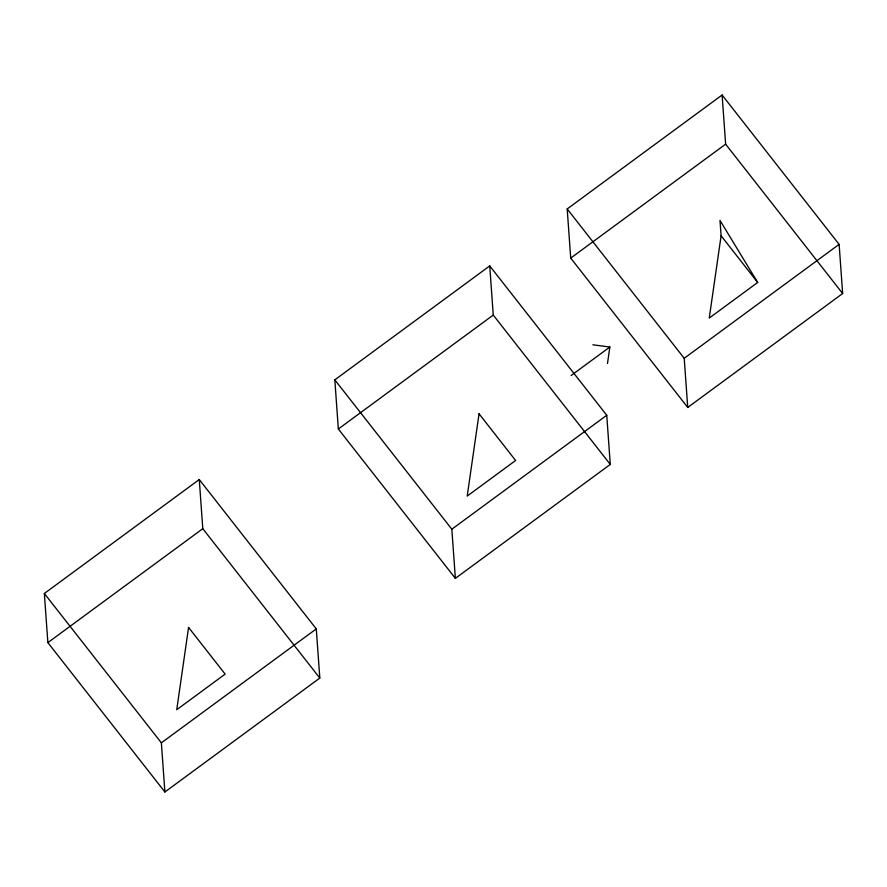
<?xml version="1.0" encoding="UTF-8"?>
<svg xmlns="http://www.w3.org/2000/svg" width="887" height="887" viewBox="0 0 887 887"><rect width="100%" height="100%" fill="white"/><g stroke="black" fill="none" stroke-linecap="round" stroke-linejoin="round"><path stroke-width="1.33" d="M607.495 363.47L609.857 347.017L592.86 344.799M721.098 235.776L709.256 318.056L757.675 282.443L720 220.408L721.098 235.776L757.675 282.443M44.35 593.481L199.265 479.545L316.282 628.905L319.808 678.056L164.893 791.991L47.876 642.631L44.35 593.481L161.367 742.84L164.893 791.991M334.82 379.858L489.735 265.912L606.752 415.271L610.278 464.422L455.364 578.357L338.346 428.998L334.82 379.858L451.838 529.206L455.364 578.357M567.192 208.944L722.107 95.009L839.124 244.368L842.65 293.519L687.735 407.455L570.718 258.095L567.192 208.944L684.21 358.304L687.735 407.455M47.876 642.631L202.79 528.696L199.265 479.545M338.346 428.998L493.261 315.062L489.735 265.912M570.718 258.095L725.633 144.16L722.107 95.009M571.128 375.5L609.857 347.017M161.367 742.84L316.282 628.905M451.838 529.206L606.752 415.271M684.21 358.304L839.124 244.368M725.633 144.16L842.65 293.519M493.261 315.062L610.278 464.422M202.79 528.696L319.808 678.056M188.576 627.431L176.735 709.711L225.143 674.109L188.576 627.431M479.047 413.797L467.205 496.077L515.613 460.475L479.047 413.797"/></g></svg>
